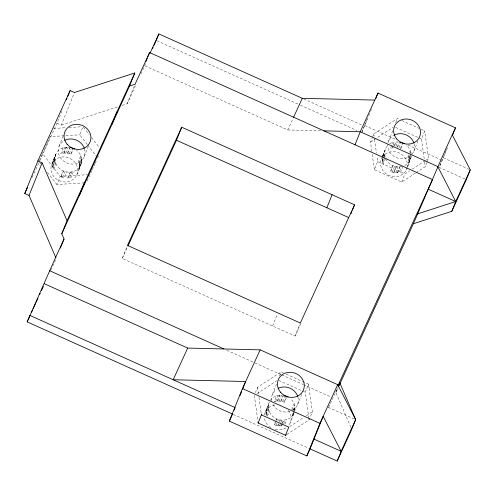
<?xml version="1.0" encoding="UTF-8"?>
<svg xmlns="http://www.w3.org/2000/svg" width="495" height="495" viewBox="0 0 495 495"><rect width="100%" height="100%" fill="white"/><g stroke="black" fill="none" stroke-linecap="round" stroke-linejoin="round"><path stroke-width="0.37" stroke-dasharray="2.48 1.86" d="M55.774 154.415C54.599 157.398 54.698 160.726 55.898 163.684L53.54 169.55C51.158 164.371 53.751 158.833 55.916 154.094A13.6 12.381 21.9 0 1 63.199 147.764L66.212 147.157L69.721 147.281M78.365 171.091C79.683 168.04 79.633 164.569 78.383 161.5L80.741 155.64A13.6 12.381 21.9 0 0 76.515 150.233M76.793 175.001A13.6 12.381 21.9 0 0 62.661 156.903A13.6 12.381 21.9 0 0 53.714 176.399A13.6 12.381 21.9 0 0 76.793 175.001C78.897 168.968 83.723 162.267 80.741 155.64M268.383 405.182L268.377 408.455L268.878 410.237L266.52 416.103C264.967 412.403 266.762 408.517 268.383 405.182A13.6 12.381 21.9 0 1 269.299 402.082L265.37 411.852M294.494 411.419L292.663 415.979L292.613 412.354M295.014 410.114L295.026 406.841L294.123 403.629A13.6 12.381 21.9 0 0 290.441 398.661M385.481 158.381L383.124 164.247L382.276 161.389L382.183 158.109M385.079 156.952L384.541 152.25L385.5 148.791A13.6 12.381 21.9 0 1 387.263 146.068M407.948 165.794C409.322 162.744 409.186 159.266 407.967 156.203L408.493 154.898M407.428 167.093L411.265 156.476L408.907 162.341M382.641 156.377L383.142 154.657M39.773 160.788L57.03 123.168L62.723 109.005M57.03 123.168L61.324 125.099L74.417 92.522M59.004 146.371L63.218 135.902M51.987 163.864L55.916 154.094M53.052 161.673L55.409 155.814M52.6 163.412L55.001 157.2M52.643 164.872L55.001 159.006M52.637 166.332L54.995 160.467M52.693 166.685L55.05 160.826M53.138 168.114L55.496 162.249M63.199 147.764L60.842 153.629C64.232 152.615 67.883 152.893 71.125 154.267L73.483 148.407M62.358 153.345L64.715 147.479M63.855 153.023L66.212 147.157M64.232 152.992L66.59 147.126M65.798 153.091L68.155 147.225M67.363 153.147L69.455 147.931M67.741 153.209L70.098 147.349M69.251 153.685L71.082 149.125M84.249 182.853L56.919 184.505L60.192 176.362L42.78 154.05M55.898 163.684A13.6 12.381 21.9 0 0 63.156 170.917L60.798 176.783L64.183 177.841L66.54 171.975L70.049 172.198L73.439 171.561A13.6 12.381 21.9 0 0 80.722 165.231L80.864 164.909M61.151 176.938L63.509 171.072L66.54 171.975M70.773 154.112L72.87 148.902M87.25 144.472L79.714 134.819L82.987 126.677L89.137 134.547M62.673 177.371L65.031 171.505M70.049 172.198L67.691 178.058L71.082 177.42L73.439 171.561M68.069 178.033L70.426 172.167M69.566 177.705L71.924 171.845M78.785 162.935L81.143 157.076M79.231 164.365L81.588 158.499M79.287 164.717L81.644 158.858M79.28 166.178L81.638 160.312M79.324 167.638L81.681 161.778M79.28 167.991L81.638 162.125M78.872 169.377L81.23 163.511M84.181 156.661L88.104 146.891M97.719 157.88L98.542 155.845M122.079 105.423L127.203 103.764L135.055 84.218M300.873 323.464L295.1 336.049L122.24 258.452L127.203 246.108M272.621 325.964L277.305 314.3M255.42 392.646L257.604 387.22L281.16 371.85L283.437 372.871M361.672 132.66L364.289 126.145M364.574 125.445L367.123 119.103M361.969 132.023L370.31 112.173M370.594 111.462L371.448 109.339M371.813 151.34L370.532 142.071L372.172 138M372.444 137.325L373.805 133.928L397.361 118.559L398.258 118.961M295.1 336.049L300.063 323.705M279.52 375.922L281.16 371.85M272.386 394.36L276.594 383.891M265.982 411.401L268.339 405.535M266.025 412.861L268.377 406.995M266.019 414.321L268.377 408.455M266.075 414.674L268.432 408.814M267.442 416.233L269.28 411.673L268.878 410.237M279.18 401.08L281.537 395.214L276.581 395.753L274.224 401.618C277.615 400.604 281.265 400.882 284.507 402.256L286.605 397.046M275.74 401.334L278.091 395.468M277.237 401.006L279.595 395.146M277.615 400.981L279.972 395.115M280.745 401.136L283.103 395.27M281.123 401.197L283.48 395.338M415.435 173.071L401.717 182.018L374.35 169.729L377.623 161.587L376.868 156.123M282.633 401.668L284.99 395.808M275.752 420.861L274.18 424.772L277.942 425.892L282.948 425.694M276.012 420.212L276.538 418.906A13.6 12.381 21.9 0 1 269.28 411.673M395.728 122.63L397.361 118.559M274.533 424.927L276.105 421.016M276.365 420.366L276.891 419.061C280.052 420.305 283.555 420.521 286.815 419.55A13.6 12.381 21.9 0 0 294.104 413.22L290.175 422.99M382.357 156.612L381.571 158.567A13.6 12.381 21.9 0 0 389.8 175.793A13.6 12.381 21.9 0 0 407.032 167.873M382.623 155.962L385.5 148.791M388.594 141.075L392.801 130.6M382.901 155.721L384.992 150.511M383.019 155.807L384.59 151.897M284.155 402.101L286.512 396.241M382.969 156.154L384.541 152.25M382.227 159.569L383.272 156.965M383.538 156.315L384.584 153.71M276.055 425.354L277.627 421.449M277.887 420.793L278.413 419.494M382.227 161.03L383.798 157.119M384.058 156.47L384.578 155.17M382.276 161.389L384.634 155.523M382.722 162.812L384.819 157.602M277.565 425.83L278.351 423.875M279.397 421.27L279.923 419.964M277.942 425.892L278.728 423.937M279.774 421.332L280.3 420.032M395.907 146.483L397.739 141.923L392.789 142.461L390.431 148.327L393.438 147.72M279.508 425.947L280.554 423.343M280.813 422.693L281.865 420.088M391.941 148.042L392.727 146.087M392.987 145.437L394.298 142.183M281.073 426.046L281.859 424.091M282.119 423.442L283.431 420.181M281.451 426.016L282.237 424.067M282.497 423.411L283.808 420.156M394.224 145.765L395.796 141.855M394.602 145.734L396.173 141.83M283.734 423.739L285.306 419.828M284.984 424.11L286.815 419.55M291.765 409.489L294.123 403.629M397.207 147.194L399.304 141.978M397.59 147.256L399.422 142.696M292.427 410.275L294.525 405.065M293.399 410.398L294.971 406.488M399.1 147.733L401.191 142.517M293.714 410.101L295.026 406.841M292.663 414.167L293.708 411.562M293.974 410.906L295.02 408.301M385.766 159A13.6 12.381 21.9 0 0 392.739 165.621L390.382 171.48C393.63 172.854 397.275 173.132 400.665 172.124L403.023 166.258A13.6 12.381 21.9 0 0 410.305 159.928M390.734 171.635L393.092 165.769L396.501 166.741L401.513 166.543L399.156 172.409M292.706 415.627L294.278 411.716M294.537 411.067L295.063 409.767M400.356 148.816L402.713 142.95M297.557 404.65L301.771 394.181M400.975 148.314L402.546 144.404M392.257 172.068L394.614 166.202M308.843 418.275L305.254 392.281L308.527 384.139L303.485 381.874M393.766 172.538L396.124 166.679M394.15 172.606L396.501 166.741M395.709 172.662L398.067 166.796M397.275 172.755L399.632 166.895M397.652 172.73L400.01 166.865M409.538 152.293L410.324 150.338A13.6 12.381 21.9 0 0 406.104 144.93M408.369 157.639L410.726 151.773L410.324 150.338M408.814 159.062L410.912 153.852M408.87 159.421L410.442 155.51M408.87 160.875L411.227 155.015M408.864 162.688L411.221 156.828M406.376 169.698L407.162 167.749M413.764 151.365L417.972 140.896M401.717 182.018L404.99 173.875L409.65 170.837M424.209 158.901L421.462 138.99L424.735 130.847L419.692 128.582M286.933 434.381L309.072 419.939L312.345 411.797L308.527 384.139M416.085 172.65L425.273 166.648L426.913 162.577M427.185 161.896L428.546 158.505L424.735 130.847M354.265 419.018L328.532 407.459L329.373 405.368M350.819 427.29L335.895 392.609L337.862 387.721M464.929 179.017L439.189 167.465L442.839 158.388M446.267 149.849L443.118 157.688L468.858 169.247M447.542 147.677L439.189 167.465M53.417 160.281L53.559 159.959M39.291 160.628L41.865 155.022M42.186 154.316L49.259 138.891M49.58 138.192L50.311 136.601L79.714 134.819M32.101 177.507L33.697 174.023M34.019 173.324L39.452 161.481M87.157 180.904L91.977 170.398M92.299 169.698L94.873 164.093M95.195 163.387L96.803 159.885M50.762 270.381L52.359 266.898M52.674 266.205L56.189 258.551M127.203 103.764L135.822 84.973M140.927 73.842L146.353 62.011M122.24 258.452L127.691 246.56M145.047 65.903L287.75 129.968L293.12 118.268M328.532 407.459L337.627 387.622M335.895 392.609L338.147 387.703M370.532 142.071L393.321 127.203M412.236 169.148L425.186 160.696M425.836 160.275L428.546 158.505M257.041 393.593L276.47 380.915M289.556 426.665L303.806 417.365M306.393 415.676L312.345 411.797M61.324 125.099L118.416 106.611M53.584 128.453L65.235 127.753M69.052 127.518L82.028 126.732M60.192 176.362L87.522 174.71M287.75 129.968L320.915 130.785M392.739 165.621L393.092 165.769M63.156 170.917L63.509 171.072M276.538 418.906L276.891 419.061M401.717 120.514L418.999 128.273M395.678 127.413L421.462 138.99M364.902 125.625L395.202 139.231M407.886 144.924L441.008 159.792M303.689 98.938L362.179 125.198M156.952 40.757L299.766 104.872M300.471 105.188L356.746 130.451M377.623 161.587L404.99 173.875M286.203 374.115L302.798 381.558M226.753 350.231L253.533 362.253M254.937 362.891L281.012 374.591M281.717 374.913L302.86 384.398M303.565 384.72L331.05 397.058M278.778 380.395L305.254 392.281M233.263 414.408L308.663 448.26M91.451 137.517L99.328 147.603M87.714 145.066L96.055 155.746M39.507 162.199L40.912 164M47.489 172.427L56.919 184.505M410.726 151.773L411.227 153.555M424.623 161.945L425.273 166.648M373.805 133.928L374.455 138.637M374.56 139.398L376.447 153.079M372.234 154.384L374.35 169.729M308.948 419.036L309.072 419.939M257.604 387.22L258.563 394.206M258.984 397.244L261.187 413.214M254.331 395.363L257.914 421.356M84.54 148.952A13.6 12.381 21.9 0 1 76.954 163.331A13.6 12.381 21.9 0 1 60.136 157.379A13.6 12.381 21.9 0 1 63.044 141.335M382.177 157.422A13.6 12.381 21.9 0 1 398.153 152.472A13.6 12.381 21.9 0 1 407.292 166.598M288.443 410.454A13.6 12.381 21.9 0 1 288.418 425.712M285.931 427.872A13.6 12.381 21.9 0 1 273.927 429.196M270.728 427.668A13.6 12.381 21.9 0 1 264.448 418.232M264.454 414.959A13.6 12.381 21.9 0 1 276.043 404.891M389.744 143.909A13.6 12.381 21.9 0 1 392.789 142.461M414.123 143.649A13.6 12.381 21.9 0 1 412.118 154.155M410.763 155.578A13.6 12.381 21.9 0 1 395.505 157.237A13.6 12.381 21.9 0 1 387.802 144.212M388.012 142.931A13.6 12.381 21.9 0 1 393.754 135.321M297.922 396.934A13.6 12.381 21.9 0 1 293.523 409.693M289.909 411.463A13.6 12.381 21.9 0 1 272.751 403.97M271.724 400.777A13.6 12.381 21.9 0 1 276.42 389.324M270.258 400.387A13.6 12.381 21.9 0 1 276.581 395.753"/><path stroke-width="0.74" d="M55.879 257.839L29.044 195.457L24.75 193.526L37.843 160.955L70.123 90.597L74.417 92.522L134.807 72.969L129.566 85.994L61.782 233.751L64.041 239.005L60.396 248.082M66.423 99.804L66.992 98.387M67.846 96.259L70.123 90.597M29.044 195.457L42.137 162.88L37.843 160.955M61.782 233.751L67.017 220.721L134.807 72.969M232.557 414.092L27.138 321.874C39.439 294.253 51.362 266.465 64.041 239.005M79.534 195.049L84.775 182.024M111.814 124.691L117.049 111.666M146 61.473L147.38 58.045M147.931 56.671L149.583 52.557L432.525 179.58L337.924 385.766M156.513 39.792L158.87 33.926L302.278 98.307L374.771 100.089M128.013 245.86L176.468 140.252L181.702 127.221L354.562 204.825L352.36 210.313M310.074 448.891L306.844 455.932L229.327 421.127L242.426 388.556L260.178 349.86L337.695 384.658L355.657 419.642L351.728 429.413L337.206 461.074L310.074 448.891L323.167 416.32L341.135 451.304L337.206 461.074M234.129 410.182L234.915 408.233M239.988 395.604L241.69 391.378M242.538 389.268L245.65 381.521L173.163 379.739L187.685 348.078L260.178 349.86M326.849 207.764L332.083 194.733M355.002 144.781L360.242 131.75L377.994 93.054L455.511 127.852L452.381 135.642M375.717 98.715L377.994 93.054M286.283 434.808L285.516 435.309L258.142 423.021L261.416 414.878L261.292 413.975M350.98 213.741L351.803 211.681M285.516 435.309L288.789 427.166L261.416 414.878M306.844 455.932L319.943 423.355L337.695 384.658M338.425 386.323L339.824 382.833L355.657 419.642L341.135 451.304L314.003 439.121M339.112 385.599L413.368 223.746C427.433 191.794 440.544 159.421 455.511 127.852M413.368 223.746L451.799 211.303L455.722 201.533L470.25 169.872L452.288 134.888M470.25 169.872L466.321 179.642L451.799 211.303M24.75 193.526L27.627 187.258M149.583 52.557L135.055 84.218L129.566 85.994M150.028 53.2L158.87 33.926M27.138 321.874L30.009 315.612M31.606 312.128L32.565 310.043M33.202 308.651L35.436 303.781M36.073 302.389L37.991 298.213M39.588 294.735L40.225 293.343M41.5 290.559L43.418 286.382M152.423 48.788L153.06 47.402M154.019 45.311L156.253 40.441M181.702 127.221L127.475 245.421L300.335 323.025L354.562 204.825M293.436 117.581L302.278 98.307M229.327 421.127L232.266 414.736M338.258 386.255L339.824 382.833M417.297 213.976L455.722 201.533L437.759 166.549L360.242 131.75L323.996 130.859M400.189 142.201L403.066 143.105A13.6 12.381 21.9 0 1 404.335 143.748M70.599 147.504L73.483 148.407A13.6 12.381 21.9 0 1 74.751 149.044M283.981 395.493L286.865 396.39A13.6 12.381 21.9 0 1 288.133 397.033M428.596 189.35L455.722 201.533M176.468 140.252L348.622 217.54M49.519 270.666L223.932 348.969M44.278 283.697L187.685 348.078M242.426 388.556L319.943 423.355M29.756 315.358L235.174 407.577M42.137 162.88L67.017 220.721M258.019 422.117L258.142 423.021M64.771 140.308A13.6 12.381 21.9 0 1 84.329 148.308M394.354 135.011A13.6 12.381 21.9 0 1 413.919 143.006M278.153 388.297A13.6 12.381 21.9 0 1 297.712 396.291M67.122 144.212A13.6 12.381 21.9 0 0 90.071 142.003A13.6 12.381 21.9 0 0 75.259 124.369A13.6 12.381 21.9 0 0 67.122 144.212M280.504 392.195A13.6 12.381 21.9 0 0 303.454 389.992A13.6 12.381 21.9 0 0 288.641 372.351A13.6 12.381 21.9 0 0 280.504 392.195M396.705 138.909A13.6 12.381 21.9 0 0 419.655 136.707A13.6 12.381 21.9 0 0 404.848 119.066A13.6 12.381 21.9 0 0 396.705 138.909"/></g></svg>
